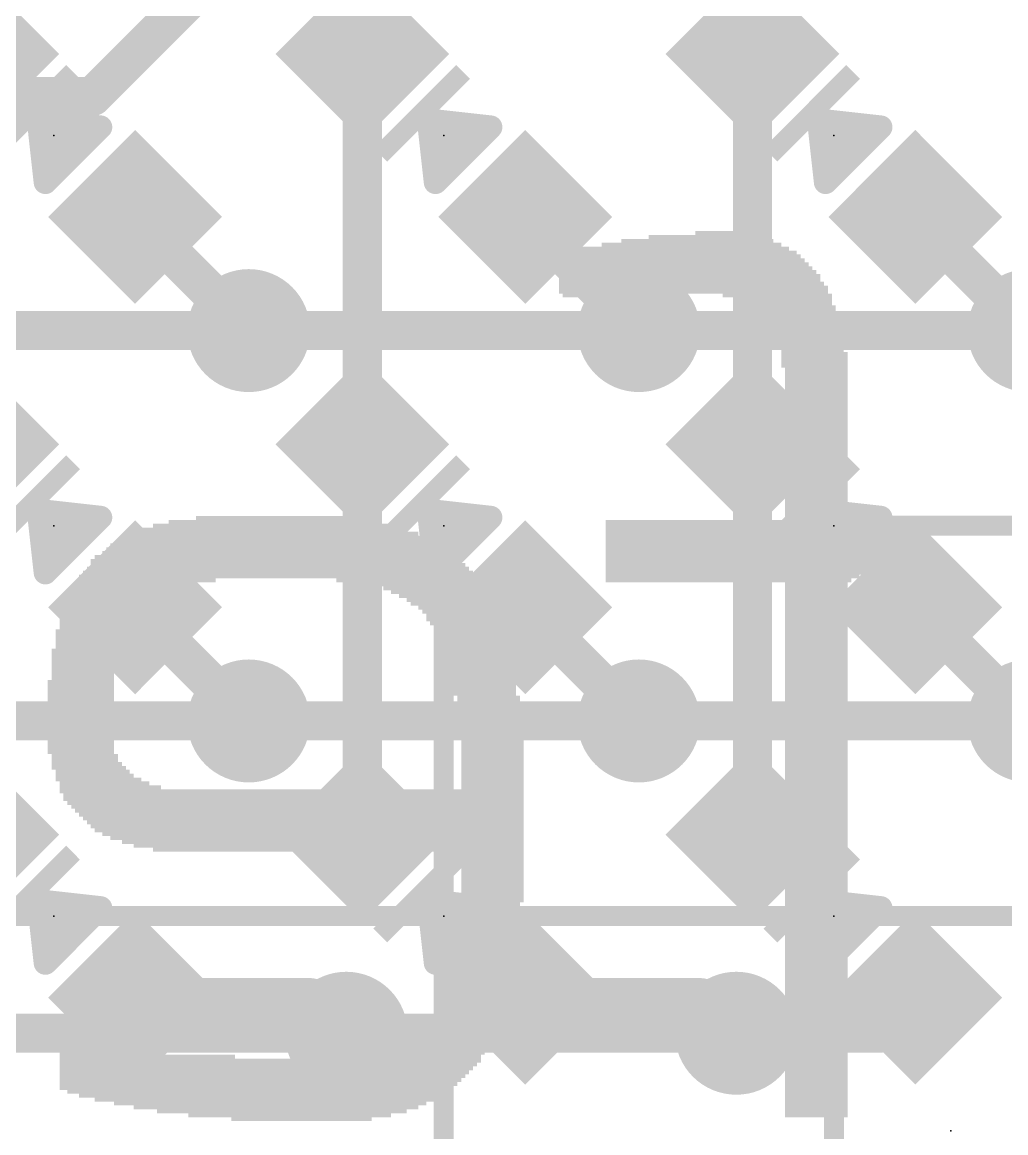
# Model space of a CAD drawing. Extents: x -6.7 to 59.9, y -5.3 to 30.3.
# Drawn here: x 40.18 to 46.59, y 2.65 to 9.88 of the extents above; entities that cross this region are included whole.
import ezdxf

# ---------------------------------------------------------------- set-up
doc = ezdxf.new("R2010")
doc.units = 0
for name, color, linetype in [('1', 12, 'CONTINUOUS'), ('16', 132, 'CONTINUOUS'), ('18', 110, 'CONTINUOUS'), ('21', 40, 'CONTINUOUS'), ('22', 6, 'CONTINUOUS'), ('23', 40, 'CONTINUOUS'), ('24', 6, 'CONTINUOUS'), ('47', 253, 'CONTINUOUS')]:
    doc.layers.add(name, color=color, linetype=linetype)

# ---------------------------------------------------------------- blocks, each defined once
blk = doc.blocks.new('RECT')
blk.add_solid([(-0.5, -0.5), (0.5, -0.5), (-0.5, 0.5), (0.5, 0.5)])
blk = doc.blocks.new('ROUNDV')
at = {"const_width": 0.5}
blk.add_lwpolyline([(0, -0.25, 1), (0, 0.25, 1), (0, -0.25)], format="xyb", dxfattribs=at)

msp = doc.modelspace()

# ---------------------------------------------------------------- linework, layer by layer
at = {"layer": '1', "const_width": 0.254}
for points in [[(42.3957, 9.6743), (42.3957, 12.2143)], [(44.9357, 9.6743), (44.9357, 12.2143)], [(42.3957, 7.1343), (42.3957, 9.6743)], [(44.9357, 9.6743), (44.9357, 7.1343)], [(40.9163, 8.6137), (41.656, 7.874)], [(43.4563, 8.6137), (44.196, 7.874)], [(46.736, 7.874), (45.9963, 8.6137)], [(42.3957, 4.5943), (42.3957, 7.1343)], [(44.9357, 7.1343), (44.9357, 4.5943)], [(40.9163, 6.0737), (41.656, 5.334)], [(43.4563, 6.0737), (44.196, 5.334)], [(45.9963, 6.0737), (46.736, 5.334)], [(40.9163, 3.5337), (42.0593, 3.5337)], [(42.0593, 3.5337), (42.291, 3.302)], [(43.4563, 3.5337), (44.5993, 3.5337)], [(44.5993, 3.5337), (44.831, 3.302)], [(45.9963, 3.5337), (45.7647, 3.302)], [(45.7647, 3.302), (44.831, 3.302)]]:
    msp.add_lwpolyline(points, dxfattribs=at)
at = {"layer": '1', "const_width": 0.127}
for points in [[(42.4592, 9.6743, 1), (42.3322, 9.6743)], [(44.9992, 9.6743, 1), (44.8722, 9.6743)], [(42.3322, 9.6743, 1), (42.4592, 9.6743)], [(44.8722, 9.6743, 1), (44.9992, 9.6743)], [(40.9612, 8.6586, 1), (40.8714, 8.5688)], [(43.5012, 8.6586, 1), (43.4114, 8.5688)], [(46.0412, 8.6586, 1), (45.9514, 8.5688)], [(41.6111, 7.8291, 1), (41.7009, 7.9189)], [(44.1511, 7.8291, 1), (44.2409, 7.9189)], [(42.4592, 7.1343, 1), (42.3322, 7.1343)], [(44.9992, 7.1343, 1), (44.8722, 7.1343)], [(42.3322, 7.1343, 1), (42.4592, 7.1343)], [(44.8722, 7.1343, 1), (44.9992, 7.1343)], [(40.9612, 6.1186, 1), (40.8714, 6.0288)], [(43.5012, 6.1186, 1), (43.4114, 6.0288)], [(46.0412, 6.1186, 1), (45.9514, 6.0288)], [(41.6111, 5.2891, 1), (41.7009, 5.3789)], [(44.1511, 5.2891, 1), (44.2409, 5.3789)], [(42.3322, 4.5943, 1), (42.4592, 4.5943)], [(44.8722, 4.5943, 1), (44.9992, 4.5943)], [(40.9163, 3.5972, 1), (40.9163, 3.4702)], [(42.1042, 3.5786, 1), (42.0144, 3.4888)], [(42.0593, 3.4702, 1), (42.0593, 3.5972)], [(43.4563, 3.5972, 1), (43.4563, 3.4702)], [(44.6442, 3.5786, 1), (44.5544, 3.4888)], [(44.5993, 3.4702, 1), (44.5993, 3.5972)], [(46.0412, 3.4888, 1), (45.9514, 3.5786)], [(42.2461, 3.2571, 1), (42.3359, 3.3469)], [(44.831, 3.3655, 1), (44.831, 3.2385)], [(44.7861, 3.2571, 1), (44.8759, 3.3469)], [(45.7198, 3.3469, 1), (45.8096, 3.2571)], [(45.7647, 3.2385, 1), (45.7647, 3.3655)]]:
    msp.add_lwpolyline(points, format="xyb", dxfattribs=at)
at = {"layer": '16', "const_width": 0.254}
for points in [[(40.64, 9.398), (41.656, 10.414)], [(38.1, 9.398), (40.64, 9.398)], [(39.116, 7.874), (41.656, 7.874)], [(41.656, 7.874), (44.196, 7.874)], [(44.196, 7.874), (46.736, 7.874)], [(39.116, 5.334), (41.656, 5.334)], [(41.656, 5.334), (44.196, 5.334)], [(44.196, 5.334), (46.736, 5.334)], [(39.751, 3.302), (42.291, 3.302)], [(42.291, 3.302), (44.831, 3.302)]]:
    msp.add_lwpolyline(points, dxfattribs=at)
at = {"layer": '16', "const_width": 0.127}
for points in [[(40.5951, 9.4429, 1), (40.6849, 9.3531)], [(40.64, 9.3345, 1), (40.64, 9.4615)], [(41.656, 7.9375, 1), (41.656, 7.8105)], [(41.656, 7.8105, 1), (41.656, 7.9375)], [(44.196, 7.9375, 1), (44.196, 7.8105)], [(44.196, 7.8105, 1), (44.196, 7.9375)], [(41.656, 5.3975, 1), (41.656, 5.2705)], [(41.656, 5.2705, 1), (41.656, 5.3975)], [(44.196, 5.3975, 1), (44.196, 5.2705)], [(44.196, 5.2705, 1), (44.196, 5.3975)], [(42.291, 3.3655, 1), (42.291, 3.2385)], [(42.291, 3.2385, 1), (42.291, 3.3655)], [(44.831, 3.2385, 1), (44.831, 3.3655)]]:
    msp.add_lwpolyline(points, format="xyb", dxfattribs=at)
at = {"layer": '21', "const_width": 0.1524}
for points in [[(40.2872, 9.2428), (40.3321, 8.8387)], [(40.6913, 9.1979), (40.2872, 9.2428)], [(40.3321, 8.8387), (40.6913, 9.1979)], [(42.8272, 9.2428), (42.8721, 8.8387)], [(43.2313, 9.1979), (42.8272, 9.2428)], [(42.8721, 8.8387), (43.2313, 9.1979)], [(45.3672, 9.2428), (45.4121, 8.8387)], [(45.7713, 9.1979), (45.3672, 9.2428)], [(45.4121, 8.8387), (45.7713, 9.1979)], [(40.2982, 9.144), (40.6374, 9.144)], [(42.8382, 9.144), (43.1774, 9.144)], [(45.3782, 9.144), (45.7174, 9.144)], [(40.3151, 8.9916), (40.485, 8.9916)], [(42.8551, 8.9916), (43.025, 8.9916)], [(45.3951, 8.9916), (45.565, 8.9916)], [(40.3321, 8.8392), (40.3326, 8.8392)], [(42.8721, 8.8392), (42.8726, 8.8392)], [(45.4121, 8.8392), (45.4126, 8.8392)], [(40.2872, 6.7028), (40.3321, 6.2987)], [(40.6913, 6.6579), (40.2872, 6.7028)], [(40.3321, 6.2987), (40.6913, 6.6579)], [(42.8272, 6.7028), (42.8721, 6.2987)], [(43.2313, 6.6579), (42.8272, 6.7028)], [(42.8721, 6.2987), (43.2313, 6.6579)], [(45.3672, 6.7028), (45.4121, 6.2987)], [(45.7713, 6.6579), (45.3672, 6.7028)], [(45.4121, 6.2987), (45.7713, 6.6579)], [(40.3038, 6.5532), (40.5866, 6.5532)], [(42.8438, 6.5532), (43.1266, 6.5532)], [(45.3838, 6.5532), (45.6666, 6.5532)], [(40.3208, 6.4008), (40.4342, 6.4008)], [(42.8608, 6.4008), (42.9742, 6.4008)], [(45.4008, 6.4008), (45.5142, 6.4008)], [(40.2872, 4.1628), (40.3321, 3.7587)], [(40.6913, 4.1179), (40.2872, 4.1628)], [(40.3321, 3.7587), (40.6913, 4.1179)], [(42.8272, 4.1628), (42.8721, 3.7587)], [(43.2313, 4.1179), (42.8272, 4.1628)], [(42.8721, 3.7587), (43.2313, 4.1179)], [(45.3672, 4.1628), (45.4121, 3.7587)], [(45.7713, 4.1179), (45.3672, 4.1628)], [(45.4121, 3.7587), (45.7713, 4.1179)], [(40.2925, 4.1148), (40.6882, 4.1148)], [(42.8325, 4.1148), (43.2282, 4.1148)], [(45.3725, 4.1148), (45.7682, 4.1148)], [(40.3095, 3.9624), (40.5358, 3.9624)], [(42.8495, 3.9624), (43.0758, 3.9624)], [(45.3895, 3.9624), (45.6158, 3.9624)], [(40.3264, 3.81), (40.3834, 3.81)], [(42.8664, 3.81), (42.9234, 3.81)], [(45.4064, 3.81), (45.4634, 3.81)]]:
    msp.add_lwpolyline(points, dxfattribs=at)
at = {"layer": '21', "const_width": 0.0762}
for points in [[(40.3251, 9.247, 1), (40.2493, 9.2386)], [(40.2914, 9.2806, 1), (40.283, 9.2049)], [(40.7183, 9.1709, 1), (40.6644, 9.2248)], [(40.6871, 9.16, 1), (40.6955, 9.2357)], [(42.8651, 9.247, 1), (42.7893, 9.2386)], [(42.8314, 9.2806, 1), (42.823, 9.2049)], [(43.2583, 9.1709, 1), (43.2044, 9.2248)], [(43.2271, 9.16, 1), (43.2355, 9.2357)], [(45.4051, 9.247, 1), (45.3293, 9.2386)], [(45.3714, 9.2806, 1), (45.363, 9.2049)], [(45.7983, 9.1709, 1), (45.7444, 9.2248)], [(45.7671, 9.16, 1), (45.7755, 9.2357)], [(40.2982, 9.1821, 1), (40.2982, 9.1059)], [(40.6374, 9.1059, 1), (40.6374, 9.1821)], [(42.8382, 9.1821, 1), (42.8382, 9.1059)], [(43.1774, 9.1059, 1), (43.1774, 9.1821)], [(45.3782, 9.1821, 1), (45.3782, 9.1059)], [(45.7174, 9.1059, 1), (45.7174, 9.1821)], [(40.3151, 9.0297, 1), (40.3151, 8.9535)], [(40.485, 8.9535, 1), (40.485, 9.0297)], [(42.8551, 9.0297, 1), (42.8551, 8.9535)], [(43.025, 8.9535, 1), (43.025, 9.0297)], [(45.3951, 9.0297, 1), (45.3951, 8.9535)], [(45.565, 8.9535, 1), (45.565, 9.0297)], [(40.3321, 8.8773, 1), (40.3321, 8.8011)], [(40.3052, 8.8656, 1), (40.3591, 8.8117)], [(40.3326, 8.8011, 1), (40.3326, 8.8773)], [(42.8721, 8.8773, 1), (42.8721, 8.8011)], [(42.8452, 8.8656, 1), (42.8991, 8.8117)], [(42.8726, 8.8011, 1), (42.8726, 8.8773)], [(45.4121, 8.8773, 1), (45.4121, 8.8011)], [(45.3852, 8.8656, 1), (45.4391, 8.8117)], [(45.4126, 8.8011, 1), (45.4126, 8.8773)], [(40.2942, 8.8345, 1), (40.37, 8.8429)], [(42.8342, 8.8345, 1), (42.91, 8.8429)], [(45.3742, 8.8345, 1), (45.45, 8.8429)], [(40.3251, 6.707, 1), (40.2493, 6.6986)], [(40.2914, 6.7406, 1), (40.283, 6.6649)], [(40.7183, 6.6309, 1), (40.6644, 6.6848)], [(40.6871, 6.62, 1), (40.6955, 6.6957)], [(42.8651, 6.707, 1), (42.7893, 6.6986)], [(42.8314, 6.7406, 1), (42.823, 6.6649)], [(43.2583, 6.6309, 1), (43.2044, 6.6848)], [(43.2271, 6.62, 1), (43.2355, 6.6957)], [(45.4051, 6.707, 1), (45.3293, 6.6986)], [(45.3714, 6.7406, 1), (45.363, 6.6649)], [(45.7983, 6.6309, 1), (45.7444, 6.6848)], [(45.7671, 6.62, 1), (45.7755, 6.6957)], [(40.3038, 6.5913, 1), (40.3038, 6.5151)], [(40.5866, 6.5151, 1), (40.5866, 6.5913)], [(42.8438, 6.5913, 1), (42.8438, 6.5151)], [(43.1266, 6.5151, 1), (43.1266, 6.5913)], [(45.3838, 6.5913, 1), (45.3838, 6.5151)], [(45.6666, 6.5151, 1), (45.6666, 6.5913)], [(40.3208, 6.4389, 1), (40.3208, 6.3627)], [(40.4342, 6.3627, 1), (40.4342, 6.4389)], [(42.8608, 6.4389, 1), (42.8608, 6.3627)], [(42.9742, 6.3627, 1), (42.9742, 6.4389)], [(45.4008, 6.4389, 1), (45.4008, 6.3627)], [(45.5142, 6.3627, 1), (45.5142, 6.4389)], [(40.3052, 6.3256, 1), (40.3591, 6.2717)], [(42.8452, 6.3256, 1), (42.8991, 6.2717)], [(45.3852, 6.3256, 1), (45.4391, 6.2717)], [(40.2942, 6.2945, 1), (40.37, 6.3029)], [(42.8342, 6.2945, 1), (42.91, 6.3029)], [(45.3742, 6.2945, 1), (45.45, 6.3029)], [(40.3251, 4.167, 1), (40.2493, 4.1586)], [(40.2914, 4.2006, 1), (40.283, 4.1249)], [(40.7183, 4.0909, 1), (40.6644, 4.1448)], [(40.6871, 4.08, 1), (40.6955, 4.1557)], [(42.8651, 4.167, 1), (42.7893, 4.1586)], [(42.8314, 4.2006, 1), (42.823, 4.1249)], [(43.2583, 4.0909, 1), (43.2044, 4.1448)], [(43.2271, 4.08, 1), (43.2355, 4.1557)], [(45.4051, 4.167, 1), (45.3293, 4.1586)], [(45.3714, 4.2006, 1), (45.363, 4.1249)], [(45.7983, 4.0909, 1), (45.7444, 4.1448)], [(45.7671, 4.08, 1), (45.7755, 4.1557)], [(40.2925, 4.1529, 1), (40.2925, 4.0767)], [(40.6882, 4.0767, 1), (40.6882, 4.1529)], [(42.8325, 4.1529, 1), (42.8325, 4.0767)], [(43.2282, 4.0767, 1), (43.2282, 4.1529)], [(45.3725, 4.1529, 1), (45.3725, 4.0767)], [(45.7682, 4.0767, 1), (45.7682, 4.1529)], [(40.3095, 4.0005, 1), (40.3095, 3.9243)], [(40.5358, 3.9243, 1), (40.5358, 4.0005)], [(42.8495, 4.0005, 1), (42.8495, 3.9243)], [(43.0758, 3.9243, 1), (43.0758, 4.0005)], [(45.3895, 4.0005, 1), (45.3895, 3.9243)], [(45.6158, 3.9243, 1), (45.6158, 4.0005)], [(40.3264, 3.8481, 1), (40.3264, 3.7719)], [(40.3834, 3.7719, 1), (40.3834, 3.8481)], [(42.8664, 3.8481, 1), (42.8664, 3.7719)], [(42.9234, 3.7719, 1), (42.9234, 3.8481)], [(45.4064, 3.8481, 1), (45.4064, 3.7719)], [(45.4634, 3.7719, 1), (45.4634, 3.8481)], [(40.3052, 3.7856, 1), (40.3591, 3.7317)], [(40.2942, 3.7545, 1), (40.37, 3.7629)], [(42.8452, 3.7856, 1), (42.8991, 3.7317)], [(42.8342, 3.7545, 1), (42.91, 3.7629)], [(45.3852, 3.7856, 1), (45.4391, 3.7317)], [(45.3742, 3.7545, 1), (45.45, 3.7629)]]:
    msp.add_lwpolyline(points, format="xyb", dxfattribs=at)
at = {"layer": '23'}
for p in [(40.386, 9.144), (42.926, 9.144), (45.466, 9.144), (40.386, 6.604), (42.926, 6.604), (45.466, 6.604), (40.386, 4.064), (42.926, 4.064), (45.466, 4.064)]:
    msp.add_point(p, dxfattribs=at)
at = {"layer": '24'}
msp.add_point((46.228, 2.667), dxfattribs=at)
at = {"layer": '47', "const_width": 0.13}
for points in [[(42.926, 6.604), (42.926, -5.125)], [(45.466, 6.604), (55.798, 6.604)], [(45.466, 6.604), (45.466, -5.125)], [(9.906, 4.064), (59.862, 4.064)], [(45.593, 4.064), (55.798, 4.064)]]:
    msp.add_lwpolyline(points, dxfattribs=at)
at = {"layer": '47', "const_width": 0.065}
for points in [[(42.9585, 6.604, 1), (42.8935, 6.604)], [(45.466, 6.6365, 1), (45.466, 6.5715)], [(45.4985, 6.604, 1), (45.4335, 6.604)], [(45.593, 4.0965, 1), (45.593, 4.0315)]]:
    msp.add_lwpolyline(points, format="xyb", dxfattribs=at)

# ---------------------------------------------------------------- block references
at = {"layer": '1', "xscale": 0.8, "yscale": 0.8, "rotation": 45}
for p in [(39.8557, 9.6743), (42.3957, 9.6743), (44.9357, 9.6743), (40.9163, 8.6137), (43.4563, 8.6137), (45.9963, 8.6137), (39.8557, 7.1343), (42.3957, 7.1343), (44.9357, 7.1343), (40.9163, 6.0737), (43.4563, 6.0737), (45.9963, 6.0737), (39.8557, 4.5943), (42.3957, 4.5943), (44.9357, 4.5943), (40.9163, 3.5337), (43.4563, 3.5337), (45.9963, 3.5337)]:
    msp.add_blockref('RECT', p, dxfattribs=at)
at = {"layer": '18', "xscale": 0.8001, "yscale": 0.8001}
for p in [(41.656, 7.874), (41.656, 7.874), (44.196, 7.874), (44.196, 7.874), (46.736, 7.874), (46.736, 7.874), (41.656, 5.334), (41.656, 5.334), (44.196, 5.334), (44.196, 5.334), (46.736, 5.334), (46.736, 5.334), (42.291, 3.302), (42.291, 3.302), (44.831, 3.302), (44.831, 3.302)]:
    msp.add_blockref('ROUNDV', p, dxfattribs=at)
at = {"layer": '21', "xscale": 0.762, "yscale": 0.127, "rotation": 45}
for p in [(40.2423, 9.2877), (42.7823, 9.2877), (45.3223, 9.2877), (40.2423, 6.7477), (42.7823, 6.7477), (45.3223, 6.7477), (40.2423, 4.2077), (42.7823, 4.2077), (45.3223, 4.2077)]:
    msp.add_blockref('RECT', p, dxfattribs=at)
at = {"layer": '22', "yscale": 0.0254, "rotation": 180}
for p, xscale in [((44.577, 8.4582), 0.9906), ((44.6278, 8.4836), 0.7366), ((44.704, 8.509), 0.2794), ((44.4754, 8.382), 1.4986), ((44.5008, 8.4074), 1.3462), ((44.5389, 8.4328), 1.1684), ((44.4627, 8.3566), 1.5748), ((44.4754, 8.3312), 1.6002), ((44.4881, 8.3058), 1.6256), ((44.5008, 8.2804), 1.651), ((44.5135, 8.255), 1.6764), ((44.5262, 8.2296), 1.7018), ((44.5262, 8.2042), 1.7018), ((44.5389, 8.1788), 1.7272), ((44.5516, 8.1534), 1.7526), ((44.5516, 8.128), 1.7526), ((43.8023, 8.1026), 0.2032), ((45.0977, 8.1026), 0.7112), ((45.1612, 8.0772), 0.5842), ((45.1866, 8.0518), 0.5334), ((45.2247, 8.0264), 0.508), ((45.2374, 8.001), 0.4826), ((45.2628, 7.9756), 0.4826), ((45.2755, 7.9502), 0.4572), ((45.2755, 7.9248), 0.4572), ((45.2882, 7.8994), 0.4318), ((45.3009, 7.874), 0.4572), ((45.3136, 7.8486), 0.4318), ((45.3136, 7.8232), 0.4318), ((45.3136, 7.7978), 0.4318), ((45.3263, 7.7724), 0.4064), ((45.3263, 7.747), 0.4064), ((45.339, 7.7216), 0.4318), ((45.339, 7.6962), 0.4318), ((45.339, 7.6708), 0.4318), ((45.339, 7.6454), 0.4318), ((45.3517, 7.62), 0.4064), ((45.3517, 7.5946), 0.4064), ((45.3517, 7.5692), 0.4064), ((45.3517, 7.5438), 0.4064), ((45.3517, 7.5184), 0.4064), ((45.3517, 7.493), 0.4064), ((45.3517, 7.4676), 0.4064), ((45.3517, 7.4422), 0.4064), ((45.3517, 7.4168), 0.4064), ((45.3517, 7.3914), 0.4064), ((45.3517, 7.366), 0.4064), ((45.3517, 7.3406), 0.4064), ((45.3517, 7.3152), 0.4064), ((45.3517, 7.2898), 0.4064), ((45.3517, 7.2644), 0.4064), ((45.3517, 7.239), 0.4064), ((45.3517, 7.2136), 0.4064), ((45.3517, 7.1882), 0.4064), ((45.3517, 7.1628), 0.4064), ((45.3517, 7.1374), 0.4064), ((45.3517, 7.112), 0.4064), ((45.3517, 7.0866), 0.4064), ((45.3517, 7.0612), 0.4064), ((45.3517, 7.0358), 0.4064), ((45.3517, 7.0104), 0.4064), ((45.3517, 6.985), 0.4064), ((45.3517, 6.9596), 0.4064), ((45.3517, 6.9342), 0.4064), ((45.3517, 6.9088), 0.4064), ((45.3517, 6.8834), 0.4064), ((45.3517, 6.858), 0.4064), ((45.3517, 6.8326), 0.4064), ((45.3517, 6.8072), 0.4064), ((45.3517, 6.7818), 0.4064), ((45.3517, 6.7564), 0.4064), ((45.3517, 6.731), 0.4064), ((41.8211, 6.6548), 1.016), ((45.3517, 6.7056), 0.4064), ((45.3517, 6.6802), 0.4064), ((45.3517, 6.6548), 0.4064), ((41.8211, 6.5786), 1.7272), ((41.8211, 6.604), 1.5748), ((41.8211, 6.6294), 1.3716), ((45.0977, 6.6294), 2.2352), ((45.0723, 6.604), 2.1844), ((45.0596, 6.5786), 2.159), ((41.8465, 6.5024), 2.0828), ((41.8338, 6.5278), 2.0066), ((41.8338, 6.5532), 1.8542), ((45.0342, 6.5532), 2.1082), ((45.0088, 6.5278), 2.0574), ((44.9961, 6.5024), 2.032), ((41.8465, 6.4262), 2.286), ((41.8465, 6.4516), 2.2352), ((41.8338, 6.477), 2.159), ((44.9707, 6.477), 1.9812), ((44.958, 6.4516), 1.9558), ((44.9326, 6.4262), 1.905), ((41.8338, 6.3754), 2.413), ((41.8465, 6.35), 2.4384), ((41.8338, 6.4008), 2.3622), ((44.9072, 6.4008), 1.8542), ((44.8945, 6.3754), 1.8288), ((44.8691, 6.35), 1.778), ((41.8465, 6.2992), 2.54), ((41.8465, 6.3246), 2.4892), ((44.8437, 6.3246), 1.7272), ((44.831, 6.2992), 1.7018), ((40.8813, 6.223), 0.7112), ((41.8465, 6.2738), 2.5908), ((40.9956, 6.2484), 0.889), ((42.6974, 6.2484), 0.9398), ((42.799, 6.223), 0.7366), ((44.8056, 6.2738), 1.651), ((44.7802, 6.2484), 1.6002), ((45.3517, 6.223), 0.4064), ((40.8305, 6.1976), 0.6604), ((40.7924, 6.1722), 0.5842), ((40.767, 6.1468), 0.5334), ((42.8625, 6.1976), 0.6604), ((42.9006, 6.1722), 0.635), ((42.926, 6.1468), 0.5842), ((45.3517, 6.1976), 0.4064), ((45.3517, 6.1722), 0.4064), ((45.3517, 6.1468), 0.4064), ((40.7035, 6.0706), 0.508), ((40.7416, 6.1214), 0.5334), ((40.7289, 6.096), 0.508), ((42.9641, 6.1214), 0.5588), ((42.9768, 6.096), 0.5334), ((43.0149, 6.0706), 0.508), ((45.3517, 6.1214), 0.4064), ((45.3517, 6.096), 0.4064), ((45.3517, 6.0706), 0.4064), ((40.6527, 5.9944), 0.4572), ((40.6908, 6.0452), 0.4826), ((40.6781, 6.0198), 0.4572), ((43.0276, 6.0452), 0.4826), ((43.0403, 6.0198), 0.4572), ((43.053, 5.9944), 0.4826), ((45.3517, 6.0452), 0.4064), ((45.3517, 6.0198), 0.4064), ((45.3517, 5.9944), 0.4064), ((40.6273, 5.9182), 0.4572), ((40.6527, 5.969), 0.4572), ((40.64, 5.9436), 0.4318), ((43.0657, 5.969), 0.4572), ((43.0911, 5.9436), 0.4572), ((43.0911, 5.9182), 0.4572), ((45.3517, 5.969), 0.4064), ((45.3517, 5.9436), 0.4064), ((45.3517, 5.9182), 0.4064), ((40.6146, 5.8928), 0.4318), ((40.6146, 5.8674), 0.4318), ((40.6146, 5.842), 0.4318), ((43.1038, 5.8928), 0.4318), ((43.1038, 5.8674), 0.4318), ((43.1292, 5.842), 0.4318), ((45.3517, 5.8928), 0.4064), ((45.3517, 5.8674), 0.4064), ((45.3517, 5.842), 0.4064), ((40.5892, 5.7912), 0.4318), ((40.6019, 5.8166), 0.4064), ((43.1292, 5.8166), 0.4318), ((43.1419, 5.7912), 0.4064), ((45.3517, 5.8166), 0.4064), ((45.3517, 5.7912), 0.4064), ((40.5892, 5.7658), 0.4318), ((40.5892, 5.7404), 0.4318), ((40.5765, 5.715), 0.4064), ((43.1546, 5.7658), 0.4318), ((43.1546, 5.7404), 0.4318), ((43.1673, 5.715), 0.4064), ((45.3517, 5.7658), 0.4064), ((45.3517, 5.7404), 0.4064), ((45.3517, 5.715), 0.4064), ((40.5765, 5.6896), 0.4064), ((40.5765, 5.6642), 0.4064), ((40.5765, 5.6388), 0.4064), ((43.1673, 5.6896), 0.4064), ((43.1673, 5.6642), 0.4064), ((43.18, 5.6388), 0.4318), ((45.3517, 5.6896), 0.4064), ((45.3517, 5.6642), 0.4064), ((45.3517, 5.6388), 0.4064), ((40.5638, 5.588), 0.4318), ((40.5638, 5.5626), 0.4318), ((40.5765, 5.6134), 0.4064), ((43.1927, 5.6134), 0.4064), ((43.1927, 5.588), 0.4064), ((43.1927, 5.5626), 0.4064), ((45.3517, 5.6134), 0.4064), ((45.3517, 5.588), 0.4064), ((45.3517, 5.5626), 0.4064), ((40.5638, 5.5372), 0.4318), ((40.5638, 5.5118), 0.4318), ((40.5638, 5.4864), 0.4318), ((43.1927, 5.5372), 0.4064), ((43.1927, 5.5118), 0.4064), ((43.2181, 5.4864), 0.4064), ((45.3517, 5.5372), 0.4064), ((45.3517, 5.5118), 0.4064), ((45.3517, 5.4864), 0.4064), ((40.5638, 5.461), 0.4318), ((40.5511, 5.4356), 0.4064), ((40.5511, 5.4102), 0.4064), ((43.2181, 5.461), 0.4064), ((43.2181, 5.4356), 0.4064), ((43.2181, 5.4102), 0.4064), ((45.3517, 5.461), 0.4064), ((45.3517, 5.4356), 0.4064), ((45.3517, 5.4102), 0.4064), ((40.5511, 5.3848), 0.4064), ((40.5511, 5.3594), 0.4064), ((43.2181, 5.3848), 0.4064), ((43.2181, 5.3594), 0.4064), ((45.3517, 5.3848), 0.4064), ((45.3517, 5.3594), 0.4064), ((40.5511, 5.334), 0.4064), ((40.5511, 5.3086), 0.4064), ((40.5511, 5.2832), 0.4064), ((43.2181, 5.334), 0.4064), ((43.2181, 5.3086), 0.4064), ((43.2181, 5.2832), 0.4064), ((45.3517, 5.334), 0.4064), ((45.3517, 5.3086), 0.4064), ((45.3517, 5.2832), 0.4064), ((40.5511, 5.2578), 0.4064), ((40.5638, 5.2324), 0.4318), ((40.5638, 5.207), 0.4318), ((43.2308, 5.2578), 0.4318), ((43.2308, 5.2324), 0.4318), ((43.2435, 5.207), 0.4064), ((45.3517, 5.2578), 0.4064), ((45.3517, 5.2324), 0.4064), ((45.3517, 5.207), 0.4064), ((40.5638, 5.1816), 0.4318), ((40.5638, 5.1562), 0.4318), ((40.5638, 5.1308), 0.4318), ((43.2435, 5.1816), 0.4064), ((43.2435, 5.1562), 0.4064), ((43.2435, 5.1308), 0.4064), ((45.3517, 5.1816), 0.4064), ((45.3517, 5.1562), 0.4064), ((45.3517, 5.1308), 0.4064), ((40.5892, 5.1054), 0.4318), ((40.5892, 5.08), 0.4318), ((40.6019, 5.0546), 0.4572), ((43.2435, 5.1054), 0.4064), ((43.2435, 5.08), 0.4064), ((43.2435, 5.0546), 0.4064), ((45.3517, 5.1054), 0.4064), ((45.3517, 5.08), 0.4064), ((45.3517, 5.0546), 0.4064), ((40.6146, 5.0292), 0.4826), ((40.64, 5.0038), 0.4826), ((40.6527, 4.9784), 0.508), ((43.2435, 5.0292), 0.4064), ((43.2435, 5.0038), 0.4064), ((43.2435, 4.9784), 0.4064), ((45.3517, 5.0292), 0.4064), ((45.3517, 5.0038), 0.4064), ((45.3517, 4.9784), 0.4064), ((40.6781, 4.953), 0.5588), ((40.7162, 4.9276), 0.5842), ((40.7543, 4.9022), 0.6604), ((43.2435, 4.953), 0.4064), ((43.2435, 4.9276), 0.4064), ((43.2435, 4.9022), 0.4064), ((45.3517, 4.953), 0.4064), ((45.3517, 4.9276), 0.4064), ((45.3517, 4.9022), 0.4064), ((41.9354, 4.8768), 3.0226), ((41.9481, 4.8514), 2.9972), ((45.3517, 4.8768), 0.4064), ((45.3517, 4.8514), 0.4064), ((41.9481, 4.826), 2.9972), ((41.9608, 4.8006), 2.9718), ((41.9735, 4.7752), 2.9464), ((45.3517, 4.826), 0.4064), ((45.3517, 4.8006), 0.4064), ((45.3517, 4.7752), 0.4064), ((41.9862, 4.7498), 2.921), ((41.9989, 4.7244), 2.8956), ((42.0116, 4.699), 2.8702), ((45.3517, 4.7498), 0.4064), ((45.3517, 4.7244), 0.4064), ((45.3517, 4.699), 0.4064), ((42.0243, 4.6736), 2.8448), ((42.037, 4.6482), 2.8194), ((42.0497, 4.6228), 2.794), ((45.3517, 4.6736), 0.4064), ((45.3517, 4.6482), 0.4064), ((45.3517, 4.6228), 0.4064), ((42.0751, 4.5974), 2.7432), ((42.1005, 4.572), 2.6924), ((42.1386, 4.5466), 2.6162), ((45.3517, 4.5974), 0.4064), ((45.3517, 4.572), 0.4064), ((45.3517, 4.5466), 0.4064), ((42.1767, 4.5212), 2.54), ((42.2402, 4.4958), 2.413), ((43.2435, 4.4704), 0.4064), ((45.3517, 4.5212), 0.4064), ((45.3517, 4.4958), 0.4064), ((45.3517, 4.4704), 0.4064), ((43.2435, 4.445), 0.4064), ((43.2435, 4.4196), 0.4064), ((45.3517, 4.445), 0.4064), ((45.3517, 4.4196), 0.4064), ((43.2435, 4.3942), 0.4064), ((43.2435, 4.3688), 0.4064), ((43.2435, 4.3434), 0.4064), ((45.3517, 4.3942), 0.4064), ((45.3517, 4.3688), 0.4064), ((45.3517, 4.3434), 0.4064), ((43.2435, 4.318), 0.4064), ((43.2435, 4.2926), 0.4064), ((43.2435, 4.2672), 0.4064), ((45.3517, 4.318), 0.4064), ((45.3517, 4.2926), 0.4064), ((45.3517, 4.2672), 0.4064), ((43.2435, 4.2418), 0.4064), ((43.2435, 4.2164), 0.4064), ((43.2435, 4.191), 0.4064), ((45.3517, 4.2418), 0.4064), ((45.3517, 4.2164), 0.4064), ((45.3517, 4.191), 0.4064), ((43.2181, 4.1402), 0.4064), ((43.2181, 4.1148), 0.4064), ((43.2435, 4.1656), 0.4064), ((45.3517, 4.1656), 0.4064), ((45.3517, 4.1402), 0.4064), ((45.3517, 4.1148), 0.4064), ((43.2181, 4.0894), 0.4064), ((43.2181, 4.064), 0.4064), ((43.2181, 4.0386), 0.4064), ((45.3517, 4.0894), 0.4064), ((45.3517, 4.064), 0.4064), ((45.3517, 4.0386), 0.4064), ((43.2181, 4.0132), 0.4064), ((43.2181, 3.9878), 0.4064), ((43.2181, 3.9624), 0.4064), ((45.3517, 4.0132), 0.4064), ((45.3517, 3.9878), 0.4064), ((45.3517, 3.9624), 0.4064), ((43.2181, 3.937), 0.4064), ((43.2181, 3.9116), 0.4064), ((45.3517, 3.937), 0.4064), ((45.3517, 3.9116), 0.4064), ((43.1927, 3.8862), 0.4064), ((43.1927, 3.8608), 0.4064), ((43.1927, 3.8354), 0.4064), ((45.3517, 3.8862), 0.4064), ((45.3517, 3.8608), 0.4064), ((45.3517, 3.8354), 0.4064), ((43.1927, 3.81), 0.4064), ((43.1927, 3.7846), 0.4064), ((43.1927, 3.7592), 0.4064), ((45.3517, 3.81), 0.4064), ((45.3517, 3.7846), 0.4064), ((45.3517, 3.7592), 0.4064), ((43.1673, 3.7338), 0.4064), ((43.1673, 3.7084), 0.4064), ((43.1673, 3.683), 0.4064), ((45.3517, 3.7338), 0.4064), ((45.3517, 3.7084), 0.4064), ((45.3517, 3.683), 0.4064), ((43.1546, 3.6322), 0.4318), ((43.1419, 3.6068), 0.4064), ((43.1673, 3.6576), 0.4064), ((45.3517, 3.6576), 0.4064), ((45.3517, 3.6322), 0.4064), ((45.3517, 3.6068), 0.4064), ((43.1292, 3.556), 0.4318), ((43.1292, 3.5306), 0.4318), ((43.1419, 3.5814), 0.4064), ((45.3517, 3.5814), 0.4064), ((45.3517, 3.556), 0.4064), ((45.3517, 3.5306), 0.4064), ((43.1038, 3.5052), 0.4318), ((43.1038, 3.4798), 0.4318), ((45.3517, 3.5052), 0.4064), ((45.3517, 3.4798), 0.4064), ((43.0657, 3.4036), 0.4572), ((43.0911, 3.4544), 0.4572), ((43.0784, 3.429), 0.4318), ((45.3517, 3.4544), 0.4064), ((45.3517, 3.429), 0.4064), ((45.3517, 3.4036), 0.4064), ((43.0149, 3.3274), 0.508), ((43.0276, 3.3528), 0.4826), ((43.053, 3.3782), 0.4826), ((45.3517, 3.3782), 0.4064), ((45.3517, 3.3528), 0.4064), ((45.3517, 3.3274), 0.4064), ((42.9641, 3.2512), 0.5588), ((42.9768, 3.2766), 0.5334), ((43.0022, 3.302), 0.5334), ((45.3517, 3.302), 0.4064), ((45.3517, 3.2766), 0.4064), ((45.3517, 3.2512), 0.4064), ((40.4749, 3.2258), 0.1016), ((40.5765, 3.2004), 0.3048), ((40.7289, 3.175), 0.6096), ((42.8498, 3.175), 0.6858), ((42.9006, 3.2004), 0.635), ((42.926, 3.2258), 0.5842), ((45.3517, 3.2258), 0.4064), ((45.3517, 3.2004), 0.4064), ((45.3517, 3.175), 0.4064), ((40.9956, 3.1496), 1.143), ((41.7957, 3.1242), 2.7432), ((41.783, 3.0988), 2.7178), ((42.7482, 3.1496), 0.8382), ((45.3517, 3.1496), 0.4064), ((45.3517, 3.1242), 0.4064), ((45.3517, 3.0988), 0.4064), ((41.7703, 3.0734), 2.6924), ((41.7576, 3.048), 2.667), ((41.7449, 3.0226), 2.6416), ((45.3517, 3.0734), 0.4064), ((45.3517, 3.048), 0.4064), ((45.3517, 3.0226), 0.4064), ((41.7322, 2.9972), 2.6162), ((41.7195, 2.9718), 2.5908), ((45.3517, 2.9972), 0.4064), ((45.3517, 2.9718), 0.4064), ((41.7068, 2.9464), 2.5654), ((41.7195, 2.921), 2.4892), ((41.7322, 2.8956), 2.3622), ((45.3517, 2.9464), 0.4064), ((45.3517, 2.921), 0.4064), ((45.3517, 2.8956), 0.4064), ((41.7576, 2.8702), 2.2098), ((41.7957, 2.8448), 2.032), ((41.8338, 2.8194), 1.8542), ((45.3517, 2.8702), 0.4064), ((45.3517, 2.8448), 0.4064), ((45.3517, 2.8194), 0.4064), ((41.8719, 2.794), 1.6256), ((41.9227, 2.7686), 1.3208), ((41.9989, 2.7432), 0.9144), ((45.3517, 2.794), 0.4064), ((45.3517, 2.7686), 0.4064)]:
    msp.add_blockref('RECT', p, dxfattribs=dict(at, xscale=xscale))

doc.saveas('drawing.dxf')
